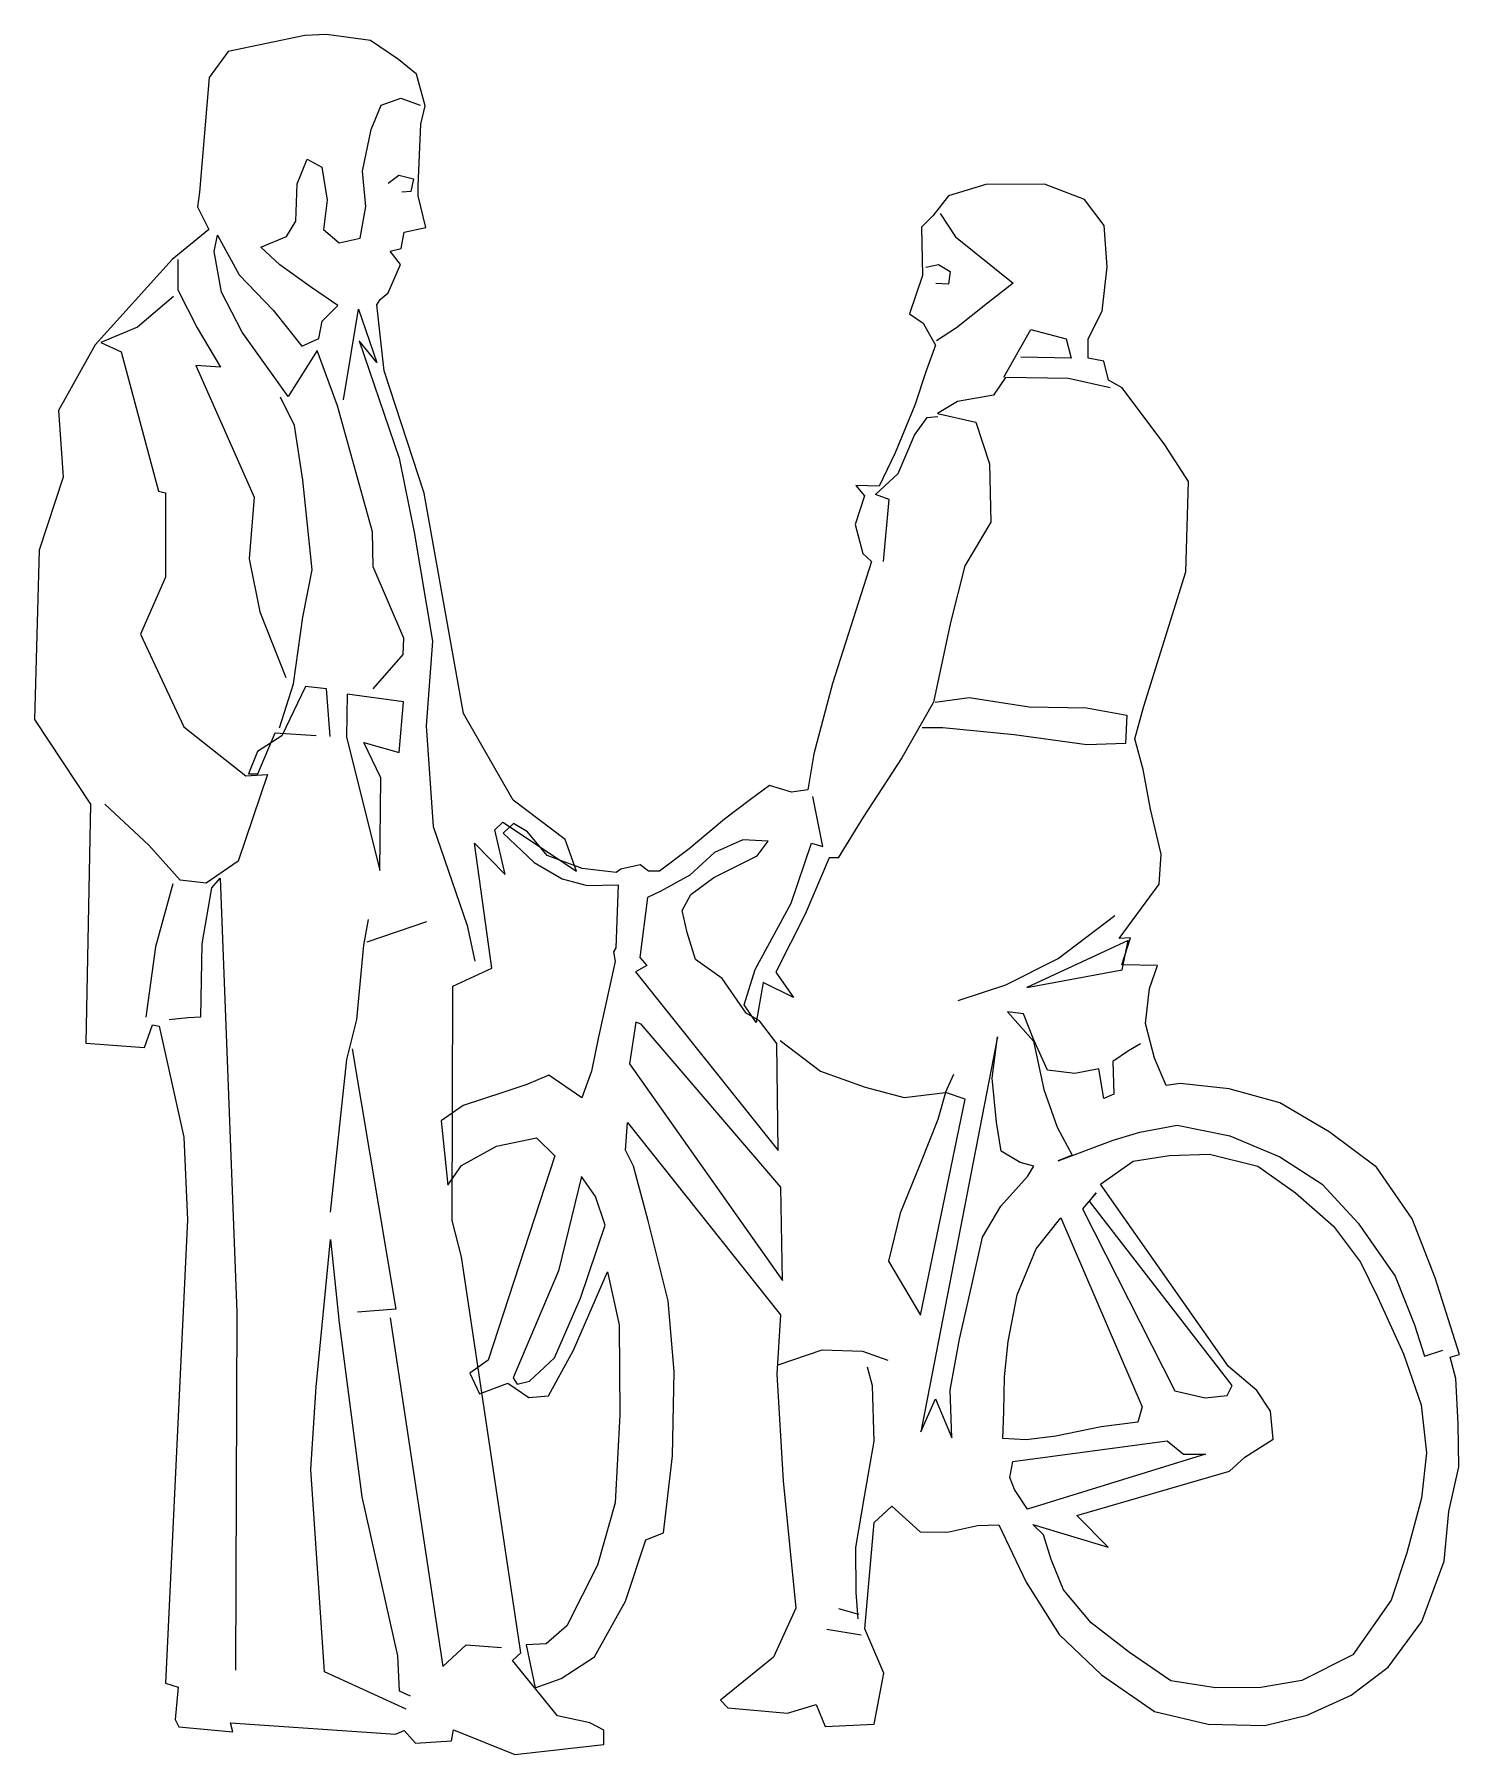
# Model space of a CAD drawing. Extents: x -0.66 to 0.84, y -0.01 to 1.8.
import ezdxf

# ---------------------------------------------------------------- set-up
doc = ezdxf.new("R2010")
doc.units = 0
doc.header["$LTSCALE"] = 1.2
doc.layers.get('0').update_dxf_attribs({"linetype": 'CONTINUOUS'})

msp = doc.modelspace()

# ---------------------------------------------------------------- linework, layer by layer
at = {"color": 0}
for points in [[(-0.3574, 1.8012), (-0.3804, 1.8001), (-0.4609, 1.7831), (-0.4809, 1.7558), (-0.491, 1.6352), (-0.4932, 1.6198), (-0.4813, 1.5959), (-0.5198, 1.5643), (-0.601, 1.4743), (-0.6396, 1.4053), (-0.6346, 1.335), (-0.6599, 1.2583), (-0.665, 1.0799), (-0.606, 0.9908), (-0.6109, 0.7393), (-0.5492, 0.7346), (-0.5406, 0.7585), (-0.5338, 0.7573), (-0.5077, 0.6402), (-0.5039, 0.5533), (-0.527, 0.0655), (-0.5135, 0.0612), (-0.5169, 0.0274), (-0.513, 0.0195), (-0.4562, 0.0141), (-0.4586, 0.0239), (-0.2849, 0.0118), (-0.2757, 0.0158), (-0.2637, 0.0025), (-0.226, 0.0049), (-0.2238, 0.0163), (-0.1591, -0.0097), (-0.0654, 0.0011), (-0.0654, 0.0159), (-0.0801, 0.0239), (-0.1144, 0.031), (-0.1616, 0.0892), (-0.1527, 0.0974), (-0.2154, 0.5142), (-0.2252, 0.5526), (-0.2245, 0.7994), (-0.1833, 0.8181), (-0.2017, 0.9498), (-0.1693, 0.9169), (-0.1802, 0.9639), (-0.1719, 0.9718), (-0.0944, 0.9204), (-0.1063, 0.9536), (-0.1611, 0.9952), (-0.2131, 1.0862), (-0.2545, 1.3184), (-0.2966, 1.4471), (-0.3044, 1.5165), (-0.301, 1.522), (-0.2924, 1.5291), (-0.2797, 1.5591), (-0.2904, 1.573), (-0.279, 1.5757), (-0.2756, 1.5929), (-0.2529, 1.598), (-0.2608, 1.6312), (-0.2608, 1.642), (-0.2581, 1.7067), (-0.2535, 1.7261), (-0.2626, 1.7593), (-0.2816, 1.7747), (-0.311, 1.7947)], [(-0.1377, 0.0606), (-0.1104, 0.0703), (-0.0753, 0.0932), (-0.0426, 0.1518), (-0.0213, 0.2165), (-0.0025, 0.2238), (0.0069, 0.3049), (0.0087, 0.3936), (0.0021, 0.4679), (-0.0189, 0.5521), (-0.0341, 0.6098), (-0.0426, 0.6267), (-0.0404, 0.6556), (0.1206, 0.4532), (0.1167, 0.3909), (0.1235, 0.2785), (0.1367, 0.1446), (0.1132, 0.0928), (0.0575, 0.0475), (0.0652, 0.0395), (0.1278, 0.0338), (0.1582, 0.0429), (0.1674, 0.0199), (0.2193, 0.0225), (0.2292, 0.0759), (0.2094, 0.1226), (0.2192, 0.2346), (0.2376, 0.2518), (0.2674, 0.2247), (0.2965, 0.2246), (0.3279, 0.2316), (0.3503, 0.2322), (0.3793, 0.1719), (0.4138, 0.1166), (0.4585, 0.0741), (0.5143, 0.0356), (0.5708, 0.0222), (0.6303, 0.0211), (0.6749, 0.0318), (0.7213, 0.0528), (0.7604, 0.0825), (0.7958, 0.1303), (0.8193, 0.1938), (0.824, 0.2463), (0.8346, 0.2932), (0.8341, 0.3384), (0.8314, 0.3863), (0.8257, 0.4087), (0.8355, 0.4114), (0.8099, 0.4922), (0.7855, 0.5543), (0.7479, 0.6088), (0.6983, 0.646), (0.6464, 0.6766), (0.5928, 0.6911), (0.5412, 0.6968), (0.5264, 0.6947), (0.5142, 0.7233), (0.5048, 0.7598), (0.5089, 0.7969), (0.5176, 0.8209), (0.4798, 0.8216), (0.4891, 0.8501), (0.4771, 0.8495), (0.5193, 0.9065), (0.5212, 0.9381), (0.51, 0.9855), (0.5024, 1.0272), (0.4936, 1.0595), (0.5032, 1.0942), (0.5472, 1.2353), (0.5502, 1.3307), (0.5251, 1.3692), (0.4801, 1.4292), (0.466, 1.4372), (0.4609, 1.4571), (0.4443, 1.4603), (0.4443, 1.4808), (0.4592, 1.51), (0.4645, 1.5566), (0.4612, 1.6002), (0.4407, 1.6276), (0.3984, 1.6437), (0.3367, 1.6432), (0.2974, 1.6313), (0.281, 1.6102), (0.269, 1.5982), (0.2701, 1.5476), (0.2562, 1.5071), (0.2706, 1.4972), (0.2838, 1.4742), (0.2739, 1.4469), (0.2618, 1.411), (0.2411, 1.3607), (0.2244, 1.3257), (0.1999, 1.3264), (0.2091, 1.3156), (0.1992, 1.2853), (0.2071, 1.2549), (0.2162, 1.2465), (0.1754, 1.118), (0.1556, 1.0438), (0.1493, 1.006), (0.1321, 1.0036), (0.1088, 1.0107), (0.0888, 0.9957), (0.0617, 0.9752), (0.0245, 0.944), (-0.0069, 0.9202), (-0.0185, 0.9202), (-0.0271, 0.927), (-0.0477, 0.9224), (-0.0526, 0.919), (-0.0882, 0.9231), (-0.1253, 0.937), (-0.1458, 0.9616), (-0.1605, 0.9706), (-0.1716, 0.9605), (-0.1389, 0.9294), (-0.1094, 0.9121), (-0.083, 0.9053), (-0.0505, 0.9058), (-0.0528, 0.8395), (-0.0553, 0.8355), (-0.0535, 0.8251), (-0.0715, 0.7441), (-0.0783, 0.7097), (-0.0888, 0.6818), (-0.1235, 0.7055), (-0.1465, 0.6958), (-0.1717, 0.6872), (-0.2135, 0.6735), (-0.2369, 0.6576), (-0.2297, 0.5898), (-0.2152, 0.6106), (-0.1786, 0.6308), (-0.1362, 0.6396), (-0.1169, 0.6208), (-0.1872, 0.4055), (-0.2065, 0.3917), (-0.1965, 0.3702), (-0.1667, 0.3815), (-0.1446, 0.3664), (-0.1237, 0.3681), (-0.0975, 0.416), (-0.0617, 0.4985), (-0.0492, 0.4429), (-0.0485, 0.348), (-0.0537, 0.2553), (-0.0723, 0.1896), (-0.1044, 0.1259), (-0.1262, 0.1069), (-0.1474, 0.1057)], [(-0.3013, 0.9209), (-0.3004, 1.0185), (-0.3181, 1.0557), (-0.281, 1.0452), (-0.2763, 1.0986), (-0.3358, 1.1067), (-0.3365, 1.0619)], [(0.1074, 0.9518), (0.081, 0.9534), (0.0509, 0.94), (0.0251, 0.9161), (-0.006, 0.899), (-0.0195, 0.8926), (-0.0277, 0.8296), (-0.0203, 0.821), (-0.0323, 0.8143), (0.118, 0.6263), (0.1167, 0.739), (0.0983, 0.7627), (0.0845, 0.7707), (0.0592, 0.8073), (0.031, 0.8273), (0.0221, 0.8559), (0.017, 0.879), (0.0262, 0.8958), (0.0502, 0.9136), (0.096, 0.9365)], [(0.3797, 0.7979), (0.4804, 0.8164), (0.4866, 0.8474)], [(-0.0318, 0.7612), (-0.0384, 0.7176), (0.1228, 0.4894), (0.1209, 0.5876), (-0.0263, 0.7593)], [(0.3491, 0.7458), (0.2682, 0.33), (0.2837, 0.3649), (0.3008, 0.3238), (0.2991, 0.3738), (0.309, 0.4275), (0.3217, 0.4831), (0.3332, 0.5349), (0.3524, 0.5677), (0.3804, 0.599), (0.3872, 0.6097), (0.373, 0.6137), (0.3528, 0.6257), (0.348, 0.6561), (0.3435, 0.7025)], [(0.2943, 0.6873), (0.2863, 0.6588), (0.2671, 0.6112), (0.2464, 0.5603), (0.2343, 0.5097), (0.2679, 0.4528), (0.3149, 0.6802)], [(0.3862, 0.2327), (0.4656, 0.2088), (0.4326, 0.2421), (0.5933, 0.2886), (0.6093, 0.3033), (0.6391, 0.3223), (0.6364, 0.3518), (0.622, 0.3736), (0.5923, 0.3989), (0.4574, 0.5908), (0.4919, 0.6152), (0.5296, 0.621), (0.5723, 0.6224), (0.6232, 0.6097), (0.6628, 0.5816), (0.7026, 0.5465), (0.7311, 0.5087), (0.7494, 0.4715), (0.7766, 0.4122), (0.7951, 0.3584), (0.8008, 0.3081), (0.7955, 0.2602), (0.78, 0.2028), (0.7633, 0.1528), (0.7232, 0.0952), (0.6694, 0.0683), (0.6264, 0.0611), (0.5786, 0.0606), (0.5316, 0.068), (0.4881, 0.0979), (0.4476, 0.1291), (0.4186, 0.1638), (0.4054, 0.1958), (0.3975, 0.2216)], [(-0.089, 0.5989), (-0.1132, 0.4995), (-0.1608, 0.387), (-0.1568, 0.3802), (-0.1439, 0.3835), (-0.1175, 0.408), (-0.09, 0.4709), (-0.064, 0.5476), (-0.0741, 0.5777)], [(0.4528, 0.5816), (0.4386, 0.565), (0.5358, 0.3732), (0.5677, 0.3658), (0.5907, 0.3685), (0.5959, 0.3789), (0.446, 0.573)], [(0.3545, 0.323), (0.3558, 0.3516), (0.3562, 0.3881), (0.3603, 0.4252), (0.3696, 0.4743), (0.3897, 0.5228), (0.4156, 0.5553), (0.5013, 0.3564), (0.4967, 0.3402), (0.458, 0.3353), (0.4104, 0.3256), (0.3791, 0.3217)], [(0.3652, 0.2987), (0.5276, 0.3207), (0.5448, 0.3066), (0.5681, 0.3065), (0.3807, 0.2487), (0.3669, 0.2693), (0.3618, 0.2819)]]:
    msp.add_lwpolyline(points, close=True, dxfattribs=at)
for points in [[(-0.3082, 1.1122), (-0.2768, 1.1486), (-0.2761, 1.1658), (-0.3084, 1.2408), (-0.309, 1.2774), (-0.3458, 1.4101), (-0.3674, 1.4685), (-0.3979, 1.42), (-0.4463, 1.4877), (-0.468, 1.5298), (-0.4758, 1.5728), (-0.4721, 1.59), (-0.4495, 1.5482), (-0.4137, 1.511), (-0.3834, 1.4731), (-0.3656, 1.4811), (-0.3621, 1.4995), (-0.3455, 1.516), (-0.3734, 1.5348), (-0.4065, 1.5588), (-0.4267, 1.5773), (-0.3997, 1.5886), (-0.3898, 1.6045), (-0.3882, 1.6441), (-0.3777, 1.6699), (-0.3623, 1.6616), (-0.3566, 1.6269), (-0.3607, 1.5959), (-0.3441, 1.5817), (-0.322, 1.5869), (-0.3161, 1.62), (-0.3194, 1.6572), (-0.3106, 1.701), (-0.2998, 1.7268), (-0.2792, 1.7341), (-0.2587, 1.7267)], [(-0.2927, 1.6448), (-0.2813, 1.6531), (-0.2657, 1.6493), (-0.2688, 1.6358), (-0.2783, 1.6353)], [(0.2887, 1.6126), (0.3046, 1.588), (0.3656, 1.5394), (0.3385, 1.5182), (0.3059, 1.4925), (0.2847, 1.4788)], [(-0.5139, 1.5643), (-0.514, 1.5324), (-0.4935, 1.4924), (-0.4691, 1.4509), (-0.4949, 1.4528), (-0.4335, 1.3142), (-0.4389, 1.2491), (-0.4277, 1.1932), (-0.4002, 1.1241)], [(0.2735, 1.5562), (0.2867, 1.5589), (0.2993, 1.5515), (0.2974, 1.5383), (0.2839, 1.539)], [(-0.5186, 1.5254), (-0.5565, 1.4929), (-0.5949, 1.477), (-0.5737, 1.4669), (-0.5342, 1.3203), (-0.5268, 1.3188), (-0.5271, 1.23), (-0.5533, 1.1699), (-0.5078, 1.0722), (-0.4423, 1.0207), (-0.4195, 1.0222), (-0.4505, 0.9308), (-0.4843, 0.9076), (-0.5116, 0.911), (-0.5444, 0.9476), (-0.5909, 0.9907)], [(-0.3396, 1.4165), (-0.3237, 1.512), (-0.3045, 1.4557), (-0.3229, 1.4788), (-0.2808, 1.3553), (-0.2651, 1.2773), (-0.2457, 1.1624), (-0.2524, 1.0734), (-0.2453, 0.9674), (-0.2093, 0.8633), (-0.2014, 0.8255)], [(0.3555, 1.4405), (0.3842, 1.4905), (0.4213, 1.4809), (0.4265, 1.4603), (0.3734, 1.4614)], [(0.4675, 1.4292), (0.4237, 1.4391), (0.3574, 1.4399), (0.3447, 1.4215), (0.3069, 1.4149), (0.2857, 1.4023), (0.3262, 1.393), (0.3405, 1.3491), (0.3419, 1.2877), (0.3145, 1.2417), (0.2996, 1.1822), (0.2816, 1.0981), (0.2483, 1.0395), (0.2076, 0.9773), (0.1811, 0.9344), (0.1719, 0.9344), (0.1465, 0.8749), (0.1157, 0.8139), (0.1343, 0.7872), (0.1024, 0.8032), (0.095, 0.7609), (0.0824, 0.7796), (0.0939, 0.8167), (0.1318, 0.8866), (0.1532, 0.9498), (0.1651, 0.9464), (0.1545, 0.9989)], [(-0.4068, 1.0713), (-0.3923, 1.1176), (-0.3823, 1.1879), (-0.3726, 1.2376), (-0.3825, 1.3319), (-0.391, 1.3896), (-0.4059, 1.4195)], [(0.2288, 1.2465), (0.2351, 1.3116), (0.2204, 1.3168), (0.2444, 1.3389), (0.2617, 1.3794), (0.275, 1.3978), (0.2863, 1.399)], [(-0.3537, 1.062), (-0.3576, 1.1123), (-0.3797, 1.1148), (-0.4044, 1.0627), (-0.4302, 1.0462), (-0.4395, 1.0229), (-0.4297, 1.0229), (-0.4114, 1.0661), (-0.3685, 1.0632)], [(0.2834, 1.0981), (0.3193, 1.1032), (0.3823, 1.0932), (0.4427, 1.0922), (0.4851, 1.0844), (0.4838, 1.0549), (0.4432, 1.0532), (0.3665, 1.0638), (0.2916, 1.0714), (0.2695, 1.0714)], [(-0.5193, 0.907), (-0.5376, 0.8408), (-0.5476, 0.7665)], [(-0.523, 0.7643), (-0.5034, 0.7664), (-0.4899, 0.767), (-0.4885, 0.844), (-0.4782, 0.9029), (-0.4695, 0.913), (-0.4517, 0.4559), (-0.4533, 0.0792)], [(-0.3532, 0.5612), (-0.3362, 0.7221), (-0.3256, 0.7641), (-0.3181, 0.8424), (-0.3134, 0.8694)], [(0.3075, 0.7843), (0.3579, 0.8007), (0.4129, 0.8285), (0.4726, 0.8735)], [(-0.3147, 0.846), (-0.2517, 0.8674)], [(0.4995, 0.7386), (0.4869, 0.7313), (0.4703, 0.72), (0.4715, 0.6856), (0.461, 0.681), (0.4556, 0.7124), (0.4304, 0.7075), (0.4018, 0.711), (0.3869, 0.7435), (0.3762, 0.77), (0.3596, 0.7722), (0.3869, 0.7414), (0.3978, 0.6904), (0.4118, 0.6508), (0.4277, 0.6212), (0.413, 0.6154), (0.4707, 0.6371), (0.4987, 0.6456), (0.5383, 0.6529), (0.5935, 0.6417), (0.6463, 0.6195), (0.6907, 0.5908), (0.7287, 0.5496), (0.7676, 0.4939), (0.788, 0.4426), (0.7987, 0.4097), (0.8177, 0.4161)], [(-0.3303, 0.7334), (-0.2844, 0.4594), (-0.3249, 0.4562)], [(0.1201, 0.7421), (0.1627, 0.7097), (0.2096, 0.693), (0.2507, 0.6822), (0.2943, 0.6873), (0.303, 0.7066)], [(-0.2735, 0.0382), (-0.3596, 0.0774), (-0.3738, 0.2905), (-0.3684, 0.3774), (-0.3532, 0.5324), (-0.3443, 0.4448), (-0.3202, 0.2618), (-0.2828, 0.0941), (-0.2808, 0.0575), (-0.2694, 0.052)], [(-0.2905, 0.4502), (-0.235, 0.0832), (-0.2103, 0.1059), (-0.1732, 0.103)], [(0.118, 0.4007), (0.1644, 0.4165), (0.2067, 0.4149), (0.2334, 0.4056)], [(0.2023, 0.1331), (0.2003, 0.161), (0.1998, 0.2083), (0.2091, 0.262), (0.2191, 0.3203), (0.2174, 0.3786), (0.2122, 0.3983)], [(0.203, 0.1377), (0.1818, 0.1439)], [(0.2054, 0.1159), (0.1692, 0.1221)]]:
    msp.add_lwpolyline(points, dxfattribs=at)

doc.saveas('drawing.dxf')
